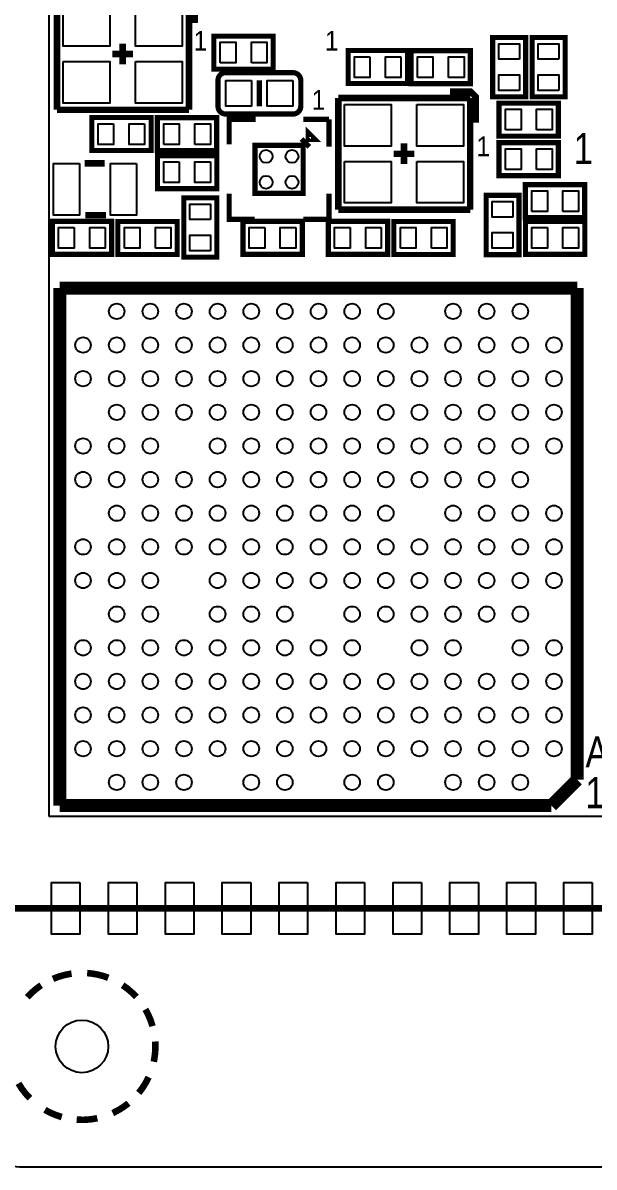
# Model space of a CAD drawing. Extents: x -14.5 to 28.4, y -5 to 32.3.
# Drawn here: x 1.27 to 12.31, y -5 to 17.11 of the extents above; entities that cross this region are included whole.
import ezdxf
from ezdxf.enums import TextEntityAlignment as Align

# ---------------------------------------------------------------- set-up
doc = ezdxf.new("R2010")
doc.units = 0
for name, color, linetype in [('BG_OUTLINE', 254, 'CONTINUOUS'), ('PG_SILKSCREEN_TOP', 85, 'CONTINUOUS'), ('PIN_TOP', 80, 'CONTINUOUS')]:
    doc.layers.add(name, color=color, linetype=linetype)

msp = doc.modelspace()

# ---------------------------------------------------------------- linework, layer by layer
at = {"layer": 'BG_OUTLINE'}
msp.add_lwpolyline([(0, 27.300001), (27.300001, 27.300001), (27.300001, 0), (0, 0)], close=True, dxfattribs=at)
msp.add_lwpolyline([(1.27, 0), (26.030001, 0, -0.414214), (27.300001, -1.27), (27.300001, -3.72999, -0.414214), (26.030001, -4.99999), (1.27, -4.99999, -0.414214), (0, -3.72999), (0, -1.27, -0.414214), (1.27, 0)], format="xyb", dxfattribs=at)
at = {"layer": 'PG_SILKSCREEN_TOP'}
for points, const_width in [([(27.300001, 0), (0, 0), (0, 27.300001), (27.300001, 27.300001), (27.300001, 0)], 0.13), ([(4.090416, 17.709896), (4.490466, 17.709896), (4.590288, 17.610074), (4.590288, 17.109948)], 0.127), ([(1.9304, 17.590008), (1.9304, 15.429992)], 0.127), ([(4.480306, 15.429992), (4.480306, 17.590008)], 0.127), ([(4.961204, 16.215411), (6.108192, 16.215411), (6.108192, 16.852392), (4.961204, 16.852392), (4.961204, 16.215411)], 0.1), ([(10.987989, 15.680004), (10.987989, 16.826992), (10.351008, 16.826992), (10.351008, 15.680004), (10.987989, 15.680004)], 0.1), ([(11.749989, 15.680004), (11.749989, 16.826992), (11.113008, 16.826992), (11.113008, 15.680004), (11.749989, 15.680004)], 0.1), ([(3.2004, 16.310102), (3.2004, 16.709898)], 0.127), ([(8.703996, 16.575989), (7.557008, 16.575989), (7.557008, 15.939008), (8.703996, 15.939008), (8.703996, 16.575989)], 0.1), ([(8.771204, 15.936011), (9.918192, 15.936011), (9.918192, 16.572992), (8.771204, 16.572992), (8.771204, 15.936011)], 0.1), ([(3.400298, 16.51), (3.000502, 16.51)], 0.127), ([(5.842, 15.498001), (5.842, 15.997999)], 0.1), ([(6.642001, 15.997999), (6.642001, 15.498001)], 0.1), ([(9.915906, 15.659608), (7.366, 15.659608)], 0.127), ([(7.366, 15.659608), (7.366, 13.499592)], 0.127), ([(9.526016, 15.779496), (9.926066, 15.779496), (10.025888, 15.679674), (10.025888, 15.179548)], 0.127), ([(9.915906, 13.499592), (9.915906, 15.659608)], 0.127), ([(1.9304, 15.429992), (3.010408, 15.429992)], 0.127), ([(3.010408, 15.429992), (4.480306, 15.429992)], 0.127), ([(10.473004, 14.920011), (11.619992, 14.920011), (11.619992, 15.556992), (10.473004, 15.556992), (10.473004, 14.920011)], 0.1), ([(3.750996, 15.280589), (2.604008, 15.280589), (2.604008, 14.643608), (3.750996, 14.643608), (3.750996, 15.280589)], 0.1), ([(3.869004, 14.640611), (5.015992, 14.640611), (5.015992, 15.277592), (3.869004, 15.277592), (3.869004, 14.640611)], 0.1), ([(5.258001, 14.759798), (5.258001, 15.244798), (5.773001, 15.244798)], 0.1), ([(6.692999, 15.244798), (7.187999, 15.244798)], 0.1), ([(7.187999, 15.244798), (7.187999, 14.719798)], 0.1), ([(6.658, 14.864799), (6.808, 14.714799)], 0.1), ([(6.7894, 14.983498), (6.916699, 14.856198), (6.7894, 14.856198), (6.7894, 14.983498)], 0.1), ([(8.636, 14.379702), (8.636, 14.779498)], 0.127), ([(10.473004, 14.158011), (11.619992, 14.158011), (11.619992, 14.794992), (10.473004, 14.794992), (10.473004, 14.158011)], 0.1), ([(5.020996, 14.543989), (3.874008, 14.543989), (3.874008, 13.907008), (5.020996, 13.907008), (5.020996, 14.543989)], 0.1), ([(6.688, 14.744799), (6.688, 13.814798), (5.758, 13.814798), (5.758, 14.744799), (6.688, 14.744799)], 0.1), ([(8.835898, 14.5796), (8.436102, 14.5796)], 0.127), ([(2.4692, 14.393799), (2.854701, 14.393799)], 0.127), ([(10.981004, 13.345211), (12.127992, 13.345211), (12.127992, 13.982192), (10.981004, 13.982192), (10.981004, 13.345211)], 0.1), ([(5.018989, 12.581204), (5.018989, 13.728192), (4.382008, 13.728192), (4.382008, 12.581204), (5.018989, 12.581204)], 0.1), ([(5.753001, 13.314799), (5.258001, 13.314799), (5.258001, 13.8098)], 0.1), ([(7.187999, 13.8098), (7.187999, 13.314799), (6.692999, 13.314799)], 0.1), ([(10.860989, 12.632004), (10.860989, 13.778992), (10.224008, 13.778992), (10.224008, 12.632004), (10.860989, 12.632004)], 0.1), ([(7.366, 13.499592), (8.446008, 13.499592)], 0.127), ([(8.446008, 13.499592), (9.915906, 13.499592)], 0.127), ([(2.988996, 13.273989), (1.842008, 13.273989), (1.842008, 12.637008), (2.988996, 12.637008), (2.988996, 13.273989)], 0.1), ([(2.878399, 13.393801), (2.4789, 13.393801)], 0.127), ([(3.107004, 12.634011), (4.253992, 12.634011), (4.253992, 13.270992), (3.107004, 13.270992), (3.107004, 12.634011)], 0.1), ([(6.671996, 13.273989), (5.525008, 13.273989), (5.525008, 12.637008), (6.671996, 12.637008), (6.671996, 13.273989)], 0.1), ([(8.322996, 13.273989), (7.176008, 13.273989), (7.176008, 12.637008), (8.322996, 12.637008), (8.322996, 13.273989)], 0.1), ([(8.441004, 12.634011), (9.587992, 12.634011), (9.587992, 13.270992), (8.441004, 13.270992), (8.441004, 12.634011)], 0.1), ([(12.132996, 13.273989), (10.986008, 13.273989), (10.986008, 12.637008), (12.132996, 12.637008), (12.132996, 13.273989)], 0.1), ([(1.985, 1.985), (1.985, 11.985)], 0.249999), ([(1.985, 11.985), (11.985, 11.985)], 0.249999), ([(1.985, 8.725652), (1.985, 11.985)], 0.249999), ([(11.985, 11.985), (11.985, 2.484999)], 0.249999), ([(1.985, 1.985), (1.985, 7.640221)], 0.249999), ([(11.985, 2.484999), (11.485001, 1.985)], 0.249999), ([(11.485001, 1.985), (1.985, 1.985)], 0.249999)]:
    msp.add_lwpolyline(points, dxfattribs=dict(at, const_width=const_width))
for points in [[(1.778, 8.725652), (1.778, 22.479)], [(1.778, 8.725652), (1.778, 22.479)], [(1.778, 1.778), (1.778, 22.479)], [(1.778, 3.93113), (1.778, 7.640221)], [(1.778, 1.778), (1.778, 7.640221)], [(1.778, 1.778), (1.778, 3.879748)], [(25.527, 1.778), (1.778, 1.778)]]:
    msp.add_lwpolyline(points, dxfattribs=at)
for points, const_width in [([(5.041999, 15.498001), (5.041999, 15.997999, -0.414212), (5.191999, 16.147999)], 0.1), ([(5.191999, 16.147999), (6.492001, 16.147999, -0.414212), (6.642001, 15.997999)], 0.1), ([(6.492001, 15.348001), (5.191999, 15.348001, -0.414212), (5.041999, 15.498001)], 0.1), ([(6.642001, 15.498001, -0.414212), (6.492001, 15.348001)], 0.1), ([(2.212086, -1.261364, 0.065827), (1.853692, -1.361948)], 0.127), ([(2.922778, -1.341628, 0.074119), (2.514092, -1.250696)], 0.127), ([(1.6256, -1.485646, 0.062613), (1.35763, -1.717294)], 0.127), ([(3.463798, -1.711706, 0.061338), (3.200654, -1.485392)], 0.127), ([(3.77825, -2.276856, 0.062517), (3.639566, -1.951482)], 0.127), ([(3.81, -2.921, 0.061689), (3.829812, -2.572512)], 0.127), ([(3.801364, -2.964434, 0.007798), (3.81, -2.921)], 0.127), ([(3.511804, -3.56616, 0.063426), (3.702304, -3.262122)], 0.127), ([(1.186688, -3.382264, 0.064425), (1.409192, -3.670808)], 0.127), ([(3.008122, -3.95605, 0.063405), (3.31216, -3.765804)], 0.127), ([(1.697736, -3.893312, 0.062525), (2.02311, -4.031996)], 0.127), ([(2.311908, -4.083304, 0.0707), (2.710434, -4.055364)], 0.127)]:
    msp.add_lwpolyline(points, format="xyb", dxfattribs=dict(at, const_width=const_width))
at = {"layer": 'PIN_TOP'}
for points in [[(2.050415, 17.45996), (2.950337, 17.45996), (2.950337, 16.65986), (2.050415, 16.65986)], [(3.450463, 17.45996), (4.350385, 17.45996), (4.350385, 16.65986), (3.450463, 16.65986)], [(5.087201, 16.3354), (5.087201, 16.7354), (5.3872, 16.7354), (5.3872, 16.3354)], [(5.6872, 16.3354), (5.6872, 16.7354), (5.987199, 16.7354), (5.987199, 16.3354)], [(10.868, 16.406), (10.468, 16.406), (10.468, 16.705999), (10.868, 16.705999)], [(11.63, 16.406), (11.23, 16.406), (11.23, 16.705999), (11.63, 16.705999)], [(7.978, 16.456), (7.978, 16.056), (7.678001, 16.056), (7.678001, 16.456)], [(8.577999, 16.456), (8.577999, 16.056), (8.278, 16.056), (8.278, 16.456)], [(8.897201, 16.056), (8.897201, 16.456), (9.1972, 16.456), (9.1972, 16.056)], [(9.4972, 16.056), (9.4972, 16.456), (9.797199, 16.456), (9.797199, 16.056)], [(2.050415, 16.36014), (2.950337, 16.36014), (2.950337, 15.56004), (2.050415, 15.56004)], [(3.450463, 16.36014), (4.350385, 16.36014), (4.350385, 15.56004), (3.450463, 15.56004)], [(5.692, 15.997999), (5.692, 15.498001), (5.192001, 15.498001), (5.192001, 15.997999)], [(6.491999, 15.997999), (6.491999, 15.498001), (5.992, 15.498001), (5.992, 15.997999)], [(10.868, 15.806001), (10.468, 15.806001), (10.468, 16.106), (10.868, 16.106)], [(11.63, 15.806001), (11.23, 15.806001), (11.23, 16.106), (11.63, 16.106)], [(7.486015, 15.52956), (8.385937, 15.52956), (8.385937, 14.72946), (7.486015, 14.72946)], [(8.886063, 15.52956), (9.785985, 15.52956), (9.785985, 14.72946), (8.886063, 14.72946)], [(10.599001, 15.04), (10.599001, 15.44), (10.899, 15.44), (10.899, 15.04)], [(11.199, 15.04), (11.199, 15.44), (11.498999, 15.44), (11.498999, 15.04)], [(3.025, 15.1606), (3.025, 14.7606), (2.725001, 14.7606), (2.725001, 15.1606)], [(3.624999, 15.1606), (3.624999, 14.7606), (3.325, 14.7606), (3.325, 15.1606)], [(3.995001, 14.7606), (3.995001, 15.1606), (4.295, 15.1606), (4.295, 14.7606)], [(4.595, 14.7606), (4.595, 15.1606), (4.894999, 15.1606), (4.894999, 14.7606)], [(10.599001, 14.278), (10.599001, 14.678), (10.899, 14.678), (10.899, 14.278)], [(11.199, 14.278), (11.199, 14.678), (11.498999, 14.678), (11.498999, 14.278)], [(2.367001, 14.3938), (2.367001, 13.3938), (1.867002, 13.3938), (1.867002, 14.3938)], [(3.466998, 14.3938), (3.466998, 13.3938), (2.966999, 13.3938), (2.966999, 14.3938)], [(4.295, 14.424), (4.295, 14.024), (3.995001, 14.024), (3.995001, 14.424)], [(4.894999, 14.424), (4.894999, 14.024), (4.595, 14.024), (4.595, 14.424)], [(7.486015, 14.42974), (8.385937, 14.42974), (8.385937, 13.62964), (7.486015, 13.62964)], [(8.886063, 14.42974), (9.785985, 14.42974), (9.785985, 13.62964), (8.886063, 13.62964)], [(11.107001, 13.4652), (11.107001, 13.8652), (11.407, 13.8652), (11.407, 13.4652)], [(11.707, 13.4652), (11.707, 13.8652), (12.006999, 13.8652), (12.006999, 13.4652)], [(4.899, 13.3072), (4.499, 13.3072), (4.499, 13.607199), (4.899, 13.607199)], [(10.741, 13.358), (10.341, 13.358), (10.341, 13.657999), (10.741, 13.657999)], [(2.263, 13.154), (2.263, 12.754), (1.963001, 12.754), (1.963001, 13.154)], [(2.862999, 13.154), (2.862999, 12.754), (2.563, 12.754), (2.563, 13.154)], [(3.233001, 12.754), (3.233001, 13.154), (3.533, 13.154), (3.533, 12.754)], [(3.833, 12.754), (3.833, 13.154), (4.132999, 13.154), (4.132999, 12.754)], [(5.946, 13.154), (5.946, 12.754), (5.646001, 12.754), (5.646001, 13.154)], [(6.545999, 13.154), (6.545999, 12.754), (6.246, 12.754), (6.246, 13.154)], [(7.597, 13.154), (7.597, 12.754), (7.297001, 12.754), (7.297001, 13.154)], [(8.196999, 13.154), (8.196999, 12.754), (7.897, 12.754), (7.897, 13.154)], [(8.567001, 12.754), (8.567001, 13.154), (8.867, 13.154), (8.867, 12.754)], [(9.167, 12.754), (9.167, 13.154), (9.466999, 13.154), (9.466999, 12.754)], [(10.741, 12.758001), (10.341, 12.758001), (10.341, 13.058), (10.741, 13.058)], [(11.407, 13.154), (11.407, 12.754), (11.107001, 12.754), (11.107001, 13.154)], [(12.006999, 13.154), (12.006999, 12.754), (11.707, 12.754), (11.707, 13.154)], [(4.899, 12.707201), (4.499, 12.707201), (4.499, 13.0072), (4.899, 13.0072)], [(2.375, 0.5), (2.375, -0.5), (1.825001, -0.5), (1.825001, 0.5)], [(3.475001, 0.5), (3.475001, -0.5), (2.925002, -0.5), (2.925002, 0.5)], [(4.575001, 0.5), (4.575001, -0.5), (4.025002, -0.5), (4.025002, 0.5)], [(5.675001, 0.5), (5.675001, -0.5), (5.125002, -0.5), (5.125002, 0.5)], [(6.774999, 0.5), (6.774999, -0.5), (6.225, -0.5), (6.225, 0.5)], [(7.874999, 0.5), (7.874999, -0.5), (7.325001, -0.5), (7.325001, 0.5)], [(8.975, 0.5), (8.975, -0.5), (8.425001, -0.5), (8.425001, 0.5)], [(10.075, 0.5), (10.075, -0.5), (9.525001, -0.5), (9.525001, 0.5)], [(11.175001, 0.5), (11.175001, -0.5), (10.625002, -0.5), (10.625002, 0.5)], [(12.275001, 0.5), (12.275001, -0.5), (11.725002, -0.5), (11.725002, 0.5)]]:
    msp.add_lwpolyline(points, close=True, dxfattribs=at)
for centre, radius in [((5.973, 14.529798), 0.125), ((6.472999, 14.529798), 0.125), ((5.973, 14.029799), 0.125), ((6.472999, 14.029799), 0.125), ((3.085, 11.535001), 0.15), ((3.734999, 11.535001), 0.15), ((4.385, 11.535001), 0.15), ((5.034999, 11.535001), 0.15), ((5.685, 11.535001), 0.15), ((6.334999, 11.535001), 0.15), ((6.985, 11.535001), 0.15), ((7.635001, 11.535001), 0.15), ((8.285, 11.535001), 0.15), ((9.585, 11.535001), 0.15), ((10.235001, 11.535001), 0.15), ((10.885, 11.535001), 0.15), ((2.434999, 10.885), 0.15), ((3.085, 10.885), 0.15), ((3.734999, 10.885), 0.15), ((4.385, 10.885), 0.15), ((5.034999, 10.885), 0.15), ((5.685, 10.885), 0.15), ((6.334999, 10.885), 0.15), ((6.985, 10.885), 0.15), ((7.635001, 10.885), 0.15), ((8.285, 10.885), 0.15), ((8.935001, 10.885), 0.15), ((9.585, 10.885), 0.15), ((10.235001, 10.885), 0.15), ((10.885, 10.885), 0.15), ((11.535001, 10.885), 0.15), ((2.434999, 10.235001), 0.15), ((3.085, 10.235001), 0.15), ((3.734999, 10.235001), 0.15), ((4.385, 10.235001), 0.15), ((5.034999, 10.235001), 0.15), ((5.685, 10.235001), 0.15), ((6.334999, 10.235001), 0.15), ((6.985, 10.235001), 0.15), ((7.635001, 10.235001), 0.15), ((8.285, 10.235001), 0.15), ((8.935001, 10.235001), 0.15), ((9.585, 10.235001), 0.15), ((10.235001, 10.235001), 0.15), ((10.885, 10.235001), 0.15), ((11.535001, 10.235001), 0.15), ((3.085, 9.585), 0.15), ((3.734999, 9.585), 0.15), ((4.385, 9.585), 0.15), ((5.034999, 9.585), 0.15), ((5.685, 9.585), 0.15), ((6.334999, 9.585), 0.15), ((6.985, 9.585), 0.15), ((7.635001, 9.585), 0.15), ((8.285, 9.585), 0.15), ((8.935001, 9.585), 0.15), ((9.585, 9.585), 0.15), ((10.235001, 9.585), 0.15), ((10.885, 9.585), 0.15), ((11.535001, 9.585), 0.15), ((2.434999, 8.935001), 0.15), ((3.085, 8.935001), 0.15), ((3.734999, 8.935001), 0.15), ((5.034999, 8.935001), 0.15), ((5.685, 8.935001), 0.15), ((6.334999, 8.935001), 0.15), ((6.985, 8.935001), 0.15), ((7.635001, 8.935001), 0.15), ((8.285, 8.935001), 0.15), ((8.935001, 8.935001), 0.15), ((9.585, 8.935001), 0.15), ((10.235001, 8.935001), 0.15), ((10.885, 8.935001), 0.15), ((11.535001, 8.935001), 0.15), ((2.434999, 8.285), 0.15), ((3.085, 8.285), 0.15), ((3.734999, 8.285), 0.15), ((4.385, 8.285), 0.15), ((5.034999, 8.285), 0.15), ((5.685, 8.285), 0.15), ((6.334999, 8.285), 0.15), ((6.985, 8.285), 0.15), ((7.635001, 8.285), 0.15), ((8.285, 8.285), 0.15), ((8.935001, 8.285), 0.15), ((9.585, 8.285), 0.15), ((10.235001, 8.285), 0.15), ((10.885, 8.285), 0.15), ((3.085, 7.635001), 0.15), ((3.734999, 7.635001), 0.15), ((4.385, 7.635001), 0.15), ((5.034999, 7.635001), 0.15), ((5.685, 7.635001), 0.15), ((6.334999, 7.635001), 0.15), ((6.985, 7.635001), 0.15), ((7.635001, 7.635001), 0.15), ((8.285, 7.635001), 0.15), ((9.585, 7.635001), 0.15), ((10.235001, 7.635001), 0.15), ((10.885, 7.635001), 0.15), ((11.535001, 7.635001), 0.15), ((2.434999, 6.985), 0.15), ((3.085, 6.985), 0.15), ((3.734999, 6.985), 0.15), ((4.385, 6.985), 0.15), ((5.034999, 6.985), 0.15), ((5.685, 6.985), 0.15), ((6.334999, 6.985), 0.15), ((6.985, 6.985), 0.15), ((7.635001, 6.985), 0.15), ((8.285, 6.985), 0.15), ((8.935001, 6.985), 0.15), ((9.585, 6.985), 0.15), ((10.235001, 6.985), 0.15), ((10.885, 6.985), 0.15), ((11.535001, 6.985), 0.15), ((2.434999, 6.334999), 0.15), ((3.085, 6.334999), 0.15), ((3.734999, 6.334999), 0.15), ((5.034999, 6.334999), 0.15), ((5.685, 6.334999), 0.15), ((6.334999, 6.334999), 0.15), ((6.985, 6.334999), 0.15), ((7.635001, 6.334999), 0.15), ((8.285, 6.334999), 0.15), ((8.935001, 6.334999), 0.15), ((9.585, 6.334999), 0.15), ((10.235001, 6.334999), 0.15), ((10.885, 6.334999), 0.15), ((11.535001, 6.334999), 0.15), ((3.085, 5.685), 0.15), ((3.734999, 5.685), 0.15), ((5.034999, 5.685), 0.15), ((5.685, 5.685), 0.15), ((6.334999, 5.685), 0.15), ((7.635001, 5.685), 0.15), ((8.285, 5.685), 0.15), ((8.935001, 5.685), 0.15), ((9.585, 5.685), 0.15), ((10.235001, 5.685), 0.15), ((10.885, 5.685), 0.15), ((2.434999, 5.034999), 0.15), ((3.085, 5.034999), 0.15), ((3.734999, 5.034999), 0.15), ((4.385, 5.034999), 0.15), ((5.034999, 5.034999), 0.15), ((5.685, 5.034999), 0.15), ((6.334999, 5.034999), 0.15), ((6.985, 5.034999), 0.15), ((7.635001, 5.034999), 0.15), ((8.935001, 5.034999), 0.15), ((9.585, 5.034999), 0.15), ((10.885, 5.034999), 0.15), ((11.535001, 5.034999), 0.15), ((2.434999, 4.385), 0.15), ((3.085, 4.385), 0.15), ((3.734999, 4.385), 0.15), ((4.385, 4.385), 0.15), ((5.034999, 4.385), 0.15), ((5.685, 4.385), 0.15), ((6.334999, 4.385), 0.15), ((6.985, 4.385), 0.15), ((7.635001, 4.385), 0.15), ((8.285, 4.385), 0.15), ((8.935001, 4.385), 0.15), ((9.585, 4.385), 0.15), ((10.235001, 4.385), 0.15), ((10.885, 4.385), 0.15), ((11.535001, 4.385), 0.15), ((2.434999, 3.734999), 0.15), ((3.085, 3.734999), 0.15), ((3.734999, 3.734999), 0.15), ((4.385, 3.734999), 0.15), ((5.034999, 3.734999), 0.15), ((5.685, 3.734999), 0.15), ((6.334999, 3.734999), 0.15), ((6.985, 3.734999), 0.15), ((7.635001, 3.734999), 0.15), ((8.285, 3.734999), 0.15), ((8.935001, 3.734999), 0.15), ((9.585, 3.734999), 0.15), ((10.235001, 3.734999), 0.15), ((10.885, 3.734999), 0.15), ((11.535001, 3.734999), 0.15), ((2.434999, 3.085), 0.15), ((3.085, 3.085), 0.15), ((3.734999, 3.085), 0.15), ((4.385, 3.085), 0.15), ((5.034999, 3.085), 0.15), ((5.685, 3.085), 0.15), ((6.334999, 3.085), 0.15), ((6.985, 3.085), 0.15), ((7.635001, 3.085), 0.15), ((8.285, 3.085), 0.15), ((8.935001, 3.085), 0.15), ((9.585, 3.085), 0.15), ((10.235001, 3.085), 0.15), ((10.885, 3.085), 0.15), ((11.535001, 3.085), 0.15), ((3.085, 2.434999), 0.15), ((3.734999, 2.434999), 0.15), ((4.385, 2.434999), 0.15), ((5.685, 2.434999), 0.15), ((6.334999, 2.434999), 0.15), ((7.635001, 2.434999), 0.15), ((8.285, 2.434999), 0.15), ((9.585, 2.434999), 0.15), ((10.235001, 2.434999), 0.15), ((10.885, 2.434999), 0.15), ((2.413, -2.667), 0.508)]:
    msp.add_circle(centre, radius, dxfattribs=at)

# ---------------------------------------------------------------- texts
at = {"layer": 'PG_SILKSCREEN_TOP'}
for s, height, width, p in [('1', 0.381, 0.933333, (4.572, 16.5735)), ('1', 0.381, 0.933333, (10.0362, 14.533601)), ('1', 0.599999, 0.833333, (11.9158, 14.381201)), ('A', 0.599999, 0.833333, (12.1444, 2.722601)), ('1', 0.599999, 0.833333, (12.1444, 1.935201))]:
    msp.add_text(s, height=height, dxfattribs=dict(at, width=width)).set_placement(p)
at = {"layer": 'PG_SILKSCREEN_TOP', "width": 0.933333}
for p in [(7.239, 16.5735), (6.985, 15.4305)]:
    msp.add_text('1', height=0.381, dxfattribs=at).set_placement(p, align=Align.CENTER)

doc.saveas('drawing.dxf')
